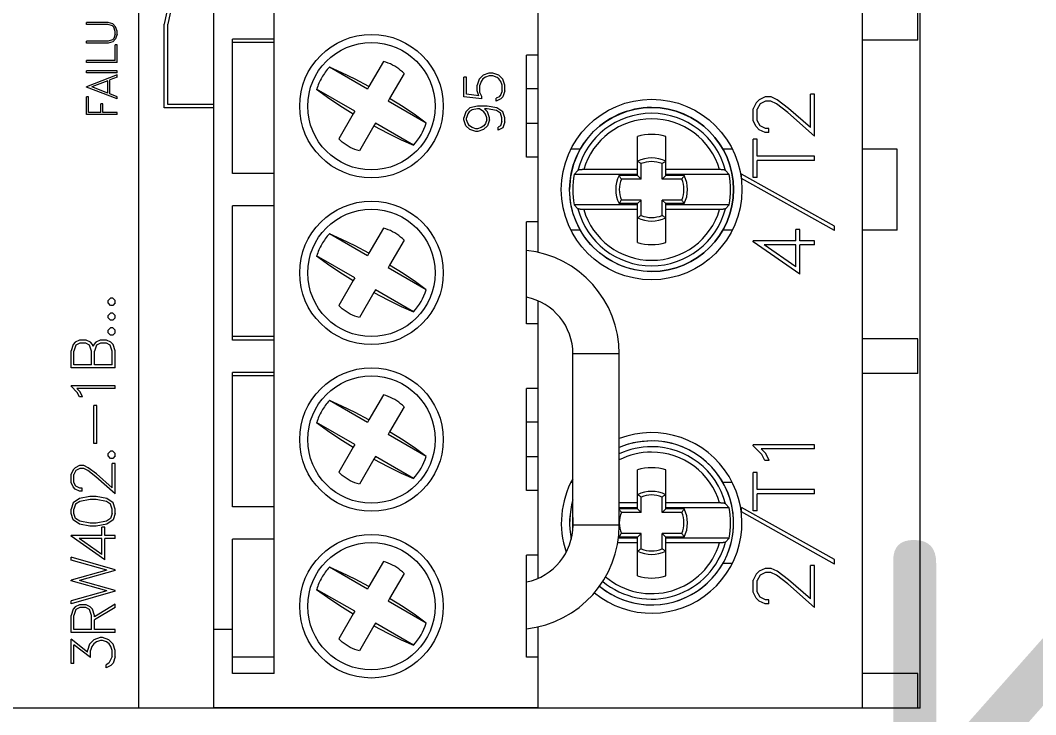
# Model space of a CAD drawing. Header units: millimetres. Extents: x 0 to 69574, y -5 to 41746.
# Drawn here: x 39242.82 to 39286.67, y 16005.47 to 16035.47 of the extents above; entities that cross this region are included whole.
import ezdxf
from ezdxf.enums import TextEntityAlignment as Align

# ---------------------------------------------------------------- set-up
doc = ezdxf.new("R2010")
doc.units = ezdxf.units.MM
doc.set_wipeout_variables(frame=1)
doc.layers.add('000-PI-Oprema', color=30, linetype='Continuous', lineweight=5)
doc.layers.add('000-PI_TEXT', color=7, linetype='Continuous')
doc.styles.add('PI0', font='isocpeur.ttf', dxfattribs={"width": 0.9})

# ---------------------------------------------------------------- blocks, each defined once
blk = doc.blocks.new('3RW4026-1BB14')
blk.add_wipeout([(45618.425, 37573.123), (45663.225, 37573.123), (45663.225, 37448.123), (45618.425, 37448.123)]).dxf.layer = '000-PI-Oprema'
at = {"layer": '000-PI-Oprema'}
for p, q in [((45618.425, 37448.123), (45618.425, 37542.623)), ((45620.357, 37484.798), (45621.408, 37484.798)), ((45620.357, 37484.671), (45620.357, 37484.798)), ((45620.357, 37484.671), (45621.157, 37484.671)), ((45620.605, 37483.956), (45621.157, 37484.671)), ((45620.848, 37484.086), (45621.408, 37484.798)), ((45621.697, 37484.798), (45622.431, 37484.798)), ((45621.697, 37482.887), (45621.697, 37484.798)), ((45621.825, 37484.671), (45622.425, 37484.671)), ((45621.825, 37483.906), (45621.825, 37484.671)), ((45622.68, 37484.583), (45622.425, 37484.671)), ((45622.705, 37484.706), (45622.431, 37484.798)), ((45622.764, 37484.418), (45622.68, 37484.583)), ((45622.801, 37484.613), (45622.705, 37484.706)), ((45622.892, 37484.427), (45622.801, 37484.613)), ((45623.476, 37482.887), (45622.927, 37484.798)), ((45622.927, 37484.798), (45623.06, 37484.798)), ((45623.491, 37483.249), (45623.06, 37484.798)), ((45623.491, 37483.249), (45623.921, 37484.798)), ((45623.921, 37484.798), (45623.952, 37484.798)), ((45624.383, 37483.249), (45623.952, 37484.798)), ((45624.383, 37483.249), (45624.813, 37484.798)), ((45624.398, 37482.887), (45624.945, 37484.798)), ((45624.813, 37484.798), (45624.945, 37484.798)), ((45624.835, 37483.342), (45625.846, 37484.798)), ((45625.846, 37484.798), (45625.877, 37484.798)), ((45625.877, 37483.47), (45625.877, 37484.798)), ((45626.369, 37484.429), (45626.555, 37484.706)), ((45626.497, 37484.416), (45626.617, 37484.597)), ((45626.555, 37484.706), (45626.833, 37484.798)), ((45626.617, 37484.597), (45626.838, 37484.671)), ((45626.833, 37484.798), (45627.017, 37484.798)), ((45626.838, 37484.671), (45627.012, 37484.671)), ((45627.232, 37484.597), (45627.012, 37484.671)), ((45627.294, 37484.706), (45627.017, 37484.798)), ((45627.352, 37484.416), (45627.232, 37484.597)), ((45627.481, 37484.429), (45627.294, 37484.706)), ((45627.792, 37484.428), (45627.883, 37484.615)), ((45627.883, 37484.615), (45627.977, 37484.707)), ((45627.921, 37484.418), (45628.006, 37484.586)), ((45627.977, 37484.707), (45628.164, 37484.798)), ((45628.006, 37484.586), (45628.174, 37484.671)), ((45628.164, 37484.798), (45628.531, 37484.798)), ((45628.174, 37484.671), (45628.52, 37484.671)), ((45628.689, 37484.586), (45628.52, 37484.671)), ((45628.716, 37484.706), (45628.531, 37484.798)), ((45628.772, 37484.418), (45628.689, 37484.586)), ((45628.811, 37484.613), (45628.716, 37484.706)), ((45628.903, 37484.426), (45628.811, 37484.613)), ((45631.869, 37484.434), (45632.055, 37484.529)), ((45632.055, 37484.529), (45632.326, 37484.798)), ((45632.08, 37484.404), (45632.226, 37484.551)), ((45632.226, 37482.887), (45632.226, 37484.551)), ((45632.326, 37484.798), (45632.353, 37484.798)), ((45632.353, 37482.887), (45632.353, 37484.798)), ((45633.123, 37484.798), (45633.856, 37484.798)), ((45633.123, 37482.887), (45633.123, 37484.798)), ((45633.25, 37484.671), (45633.85, 37484.671)), ((45633.25, 37483.906), (45633.25, 37484.671)), ((45634.105, 37484.583), (45633.85, 37484.671)), ((45634.13, 37484.706), (45633.856, 37484.798)), ((45634.19, 37484.418), (45634.105, 37484.583)), ((45634.227, 37484.613), (45634.13, 37484.706)), ((45634.317, 37484.427), (45634.227, 37484.613)), ((45620.848, 37484.086), (45620.916, 37484.086)), ((45621.191, 37483.994), (45620.916, 37484.086)), ((45622.68, 37483.994), (45622.764, 37484.159)), ((45622.764, 37484.159), (45622.764, 37484.418)), ((45622.801, 37483.964), (45622.892, 37484.15)), ((45622.892, 37484.15), (45622.892, 37484.427)), ((45623.506, 37482.887), (45623.936, 37484.436)), ((45624.367, 37482.887), (45623.936, 37484.436)), ((45625.066, 37483.47), (45625.749, 37484.452)), ((45625.749, 37483.47), (45625.749, 37484.452)), ((45626.28, 37483.979), (45626.369, 37484.429)), ((45626.407, 37483.975), (45626.497, 37484.416)), ((45627.442, 37483.975), (45627.352, 37484.416)), ((45627.57, 37483.979), (45627.481, 37484.429)), ((45627.792, 37484.314), (45627.792, 37484.428)), ((45627.792, 37484.314), (45627.921, 37484.314)), ((45627.921, 37484.314), (45627.921, 37484.418)), ((45628.421, 37483.723), (45628.686, 37484.076)), ((45628.541, 37483.695), (45628.811, 37484.054)), ((45628.686, 37484.076), (45628.772, 37484.25)), ((45628.772, 37484.25), (45628.772, 37484.418)), ((45628.811, 37484.054), (45628.903, 37484.237)), ((45628.903, 37484.237), (45628.903, 37484.426)), ((45631.869, 37484.3), (45631.869, 37484.434)), ((45631.869, 37484.3), (45632.08, 37484.404)), ((45634.105, 37483.994), (45634.19, 37484.159)), ((45634.19, 37484.159), (45634.19, 37484.418)), ((45634.226, 37483.963), (45634.317, 37484.15)), ((45634.317, 37484.15), (45634.317, 37484.427)), ((45644.067, 37484.129), (45644.835, 37484.129)), ((45644.067, 37482.806), (45644.067, 37484.129)), ((45644.155, 37484.041), (45644.835, 37484.041)), ((45644.155, 37483.512), (45644.155, 37484.041)), ((45644.743, 37482.806), (45645.248, 37484.129)), ((45644.835, 37484.041), (45644.835, 37484.129)), ((45645.248, 37484.129), (45645.267, 37484.129)), ((45645.773, 37482.806), (45645.267, 37484.129)), ((45645.862, 37484.129), (45645.951, 37484.129)), ((45645.862, 37482.806), (45645.862, 37484.129)), ((45645.951, 37482.806), (45645.951, 37484.129)), ((45646.307, 37484.129), (45646.395, 37484.129)), ((45646.307, 37482.806), (45646.307, 37484.129)), ((45646.395, 37482.894), (45646.395, 37484.129)), ((45647.149, 37484.129), (45647.237, 37484.129)), ((45647.149, 37483.188), (45647.149, 37484.129)), ((45647.237, 37483.191), (45647.237, 37484.129)), ((45647.954, 37484.129), (45648.042, 37484.129)), ((45647.954, 37483.191), (45647.954, 37484.129)), ((45648.042, 37483.188), (45648.042, 37484.129)), ((45620.605, 37483.956), (45620.911, 37483.956)), ((45621.082, 37483.898), (45620.911, 37483.956)), ((45621.201, 37483.819), (45621.082, 37483.898)), ((45621.378, 37483.808), (45621.191, 37483.994)), ((45621.281, 37483.698), (45621.201, 37483.819)), ((45621.339, 37483.528), (45621.281, 37483.698)), ((45621.468, 37483.533), (45621.378, 37483.808)), ((45621.825, 37483.906), (45622.425, 37483.906)), ((45621.825, 37483.779), (45622.236, 37483.779)), ((45621.825, 37482.887), (45621.825, 37483.779)), ((45622.77, 37482.887), (45622.236, 37483.779)), ((45622.908, 37482.887), (45622.374, 37483.779)), ((45622.374, 37483.779), (45622.43, 37483.779)), ((45622.425, 37483.906), (45622.68, 37483.994)), ((45622.43, 37483.779), (45622.704, 37483.871)), ((45622.704, 37483.871), (45622.801, 37483.964)), ((45626.28, 37483.706), (45626.28, 37483.979)), ((45626.369, 37483.256), (45626.28, 37483.706)), ((45626.407, 37483.713), (45626.407, 37483.975)), ((45626.497, 37483.272), (45626.407, 37483.713)), ((45627.352, 37483.272), (45627.442, 37483.713)), ((45627.442, 37483.713), (45627.442, 37483.975)), ((45627.481, 37483.256), (45627.57, 37483.706)), ((45627.57, 37483.706), (45627.57, 37483.979)), ((45627.677, 37482.887), (45628.421, 37483.723)), ((45627.947, 37483.015), (45628.541, 37483.695)), ((45629.856, 37483.815), (45631.502, 37483.815)), ((45629.856, 37483.688), (45629.856, 37483.815)), ((45629.856, 37483.688), (45631.502, 37483.688)), ((45631.502, 37483.688), (45631.502, 37483.815)), ((45633.25, 37483.906), (45633.85, 37483.906)), ((45633.25, 37483.779), (45633.85, 37483.779)), ((45633.25, 37483.015), (45633.25, 37483.779)), ((45633.85, 37483.906), (45634.105, 37483.994)), ((45634.105, 37483.692), (45633.85, 37483.779)), ((45634.05, 37483.844), (45634.129, 37483.87)), ((45634.129, 37483.817), (45634.05, 37483.844)), ((45634.19, 37483.526), (45634.105, 37483.692)), ((45634.129, 37483.87), (45634.226, 37483.963)), ((45634.226, 37483.722), (45634.129, 37483.817)), ((45634.317, 37483.536), (45634.226, 37483.722)), ((45644.99, 37483.209), (45645.258, 37483.897)), ((45645.526, 37483.209), (45645.258, 37483.897)), ((45620.272, 37483.072), (45620.167, 37483.282)), ((45620.167, 37483.282), (45620.301, 37483.282)), ((45620.362, 37483.158), (45620.301, 37483.282)), ((45620.651, 37483.015), (45620.362, 37483.158)), ((45621.191, 37482.979), (45621.378, 37483.164)), ((45621.201, 37483.153), (45621.281, 37483.272)), ((45621.281, 37483.272), (45621.339, 37483.444)), ((45621.339, 37483.444), (45621.339, 37483.528)), ((45621.378, 37483.164), (45621.468, 37483.439)), ((45621.468, 37483.439), (45621.468, 37483.533)), ((45624.835, 37483.342), (45625.749, 37483.342)), ((45625.066, 37483.47), (45625.749, 37483.47)), ((45625.749, 37482.887), (45625.749, 37483.342)), ((45625.877, 37483.47), (45626.234, 37483.47)), ((45625.877, 37483.342), (45626.234, 37483.342)), ((45625.877, 37482.887), (45625.877, 37483.342)), ((45626.234, 37483.342), (45626.234, 37483.47)), ((45626.555, 37482.979), (45626.369, 37483.256)), ((45626.617, 37483.091), (45626.497, 37483.272)), ((45627.232, 37483.091), (45627.352, 37483.272)), ((45627.294, 37482.979), (45627.481, 37483.256)), ((45629.214, 37483.094), (45629.316, 37483.197)), ((45629.316, 37483.197), (45629.421, 37483.197)), ((45629.523, 37483.094), (45629.421, 37483.197)), ((45634.105, 37483.102), (45634.19, 37483.268)), ((45634.19, 37483.268), (45634.19, 37483.526)), ((45634.227, 37483.073), (45634.317, 37483.259)), ((45634.317, 37483.259), (45634.317, 37483.536)), ((45634.539, 37483.094), (45634.641, 37483.197)), ((45634.641, 37483.197), (45634.746, 37483.197)), ((45634.848, 37483.094), (45634.746, 37483.197)), ((45635.181, 37483.094), (45635.283, 37483.197)), ((45635.283, 37483.197), (45635.388, 37483.197)), ((45635.49, 37483.094), (45635.388, 37483.197)), ((45635.823, 37483.094), (45635.925, 37483.197)), ((45635.925, 37483.197), (45636.03, 37483.197)), ((45636.132, 37483.094), (45636.03, 37483.197)), ((45644.155, 37483.512), (45644.526, 37483.512)), ((45644.155, 37483.423), (45644.526, 37483.423)), ((45644.155, 37482.806), (45644.155, 37483.423)), ((45644.526, 37483.423), (45644.526, 37483.512)), ((45644.99, 37483.209), (45645.526, 37483.209)), ((45647.212, 37482.998), (45647.149, 37483.188)), ((45647.298, 37483.011), (45647.237, 37483.191)), ((45647.893, 37483.011), (45647.954, 37483.191)), ((45647.979, 37482.998), (45648.042, 37483.188)), ((45620.369, 37482.978), (45620.272, 37483.072)), ((45620.644, 37482.887), (45620.369, 37482.978)), ((45620.644, 37482.887), (45620.916, 37482.887)), ((45620.651, 37483.015), (45620.911, 37483.015)), ((45620.911, 37483.015), (45621.082, 37483.074)), ((45620.916, 37482.887), (45621.191, 37482.979)), ((45621.082, 37483.074), (45621.201, 37483.153)), ((45621.697, 37482.887), (45621.825, 37482.887)), ((45622.77, 37482.887), (45622.908, 37482.887)), ((45623.476, 37482.887), (45623.506, 37482.887)), ((45624.367, 37482.887), (45624.398, 37482.887)), ((45625.749, 37482.887), (45625.877, 37482.887)), ((45626.833, 37482.887), (45626.555, 37482.979)), ((45626.838, 37483.017), (45626.617, 37483.091)), ((45626.833, 37482.887), (45627.017, 37482.887)), ((45626.838, 37483.017), (45627.012, 37483.017)), ((45627.012, 37483.017), (45627.232, 37483.091)), ((45627.017, 37482.887), (45627.294, 37482.979)), ((45627.677, 37482.887), (45628.991, 37482.887)), ((45627.947, 37483.015), (45628.991, 37483.015)), ((45628.991, 37482.887), (45628.991, 37483.015)), ((45629.214, 37482.99), (45629.214, 37483.094)), ((45629.316, 37482.887), (45629.214, 37482.99)), ((45629.316, 37482.887), (45629.421, 37482.887)), ((45629.421, 37482.887), (45629.523, 37482.99)), ((45629.523, 37482.99), (45629.523, 37483.094)), ((45632.226, 37482.887), (45632.353, 37482.887)), ((45633.123, 37482.887), (45633.856, 37482.887)), ((45633.25, 37483.015), (45633.85, 37483.015)), ((45633.85, 37483.015), (45634.105, 37483.102)), ((45633.856, 37482.887), (45634.13, 37482.979)), ((45634.13, 37482.979), (45634.227, 37483.073)), ((45634.539, 37482.99), (45634.539, 37483.094)), ((45634.641, 37482.887), (45634.539, 37482.99)), ((45634.641, 37482.887), (45634.746, 37482.887)), ((45634.746, 37482.887), (45634.848, 37482.99)), ((45634.848, 37482.99), (45634.848, 37483.094)), ((45635.181, 37482.99), (45635.181, 37483.094)), ((45635.283, 37482.887), (45635.181, 37482.99)), ((45635.283, 37482.887), (45635.388, 37482.887)), ((45635.388, 37482.887), (45635.49, 37482.99)), ((45635.49, 37482.99), (45635.49, 37483.094)), ((45635.823, 37482.99), (45635.823, 37483.094)), ((45635.925, 37482.887), (45635.823, 37482.99)), ((45635.925, 37482.887), (45636.03, 37482.887)), ((45636.03, 37482.887), (45636.132, 37482.99)), ((45636.132, 37482.99), (45636.132, 37483.094)), ((45644.067, 37482.806), (45644.155, 37482.806)), ((45644.743, 37482.806), (45644.835, 37482.806)), ((45644.835, 37482.806), (45644.956, 37483.121)), ((45644.956, 37483.121), (45645.559, 37483.121)), ((45645.682, 37482.806), (45645.559, 37483.121)), ((45645.682, 37482.806), (45645.773, 37482.806)), ((45645.862, 37482.806), (45645.951, 37482.806)), ((45646.307, 37482.806), (45647.075, 37482.806)), ((45646.395, 37482.894), (45647.075, 37482.894)), ((45647.075, 37482.806), (45647.075, 37482.894)), ((45647.342, 37482.87), (45647.212, 37482.998)), ((45647.354, 37482.954), (45647.298, 37483.011)), ((45647.532, 37482.806), (45647.342, 37482.87)), ((45647.535, 37482.894), (45647.354, 37482.954)), ((45647.532, 37482.806), (45647.66, 37482.806)), ((45647.535, 37482.894), (45647.656, 37482.894)), ((45647.656, 37482.894), (45647.836, 37482.954)), ((45647.66, 37482.806), (45647.85, 37482.87)), ((45647.836, 37482.954), (45647.893, 37483.011)), ((45647.85, 37482.87), (45647.979, 37482.998)), ((45618.425, 37481.873), (45663.225, 37481.873)), ((45644.35, 37480.773), (45647.966, 37480.773)), ((45644.35, 37478.623), (45644.35, 37480.773)), ((45644.5, 37480.623), (45647.97, 37480.623)), ((45644.5, 37478.623), (45644.5, 37480.623)), ((45647.966, 37480.773), (45647.967, 37480.777)), ((45651.55, 37480.016), (45647.967, 37480.777)), ((45651.55, 37479.862), (45647.97, 37480.623)), ((45618.425, 37478.623), (45663.225, 37478.623)), ((45618.43, 37464.623), (45618.43, 37478.623)), ((45621.825, 37477.823), (45621.825, 37478.623)), ((45619.925, 37477.823), (45625.725, 37477.823)), ((45619.925, 37476.023), (45619.925, 37477.823)), ((45620.625, 37476.023), (45620.625, 37477.823)), ((45625.725, 37476.023), (45625.725, 37477.823)), ((45627.125, 37477.823), (45632.925, 37477.823)), ((45627.125, 37476.023), (45627.125, 37477.823)), ((45632.775, 37476.023), (45632.775, 37477.823)), ((45632.925, 37476.023), (45632.925, 37477.823)), ((45634.325, 37477.823), (45640.125, 37477.823)), ((45634.325, 37476.023), (45634.325, 37477.823)), ((45634.475, 37476.023), (45634.475, 37477.823)), ((45640.125, 37476.023), (45640.125, 37477.823)), ((45641.525, 37477.823), (45647.325, 37477.823)), ((45641.525, 37476.023), (45641.525, 37477.823)), ((45647.175, 37476.023), (45647.175, 37477.823)), ((45647.325, 37476.023), (45647.325, 37477.823)), ((45619.925, 37476.023), (45661.725, 37476.023)), ((45622.606, 37472.544), (45623.555, 37474.189)), ((45629.806, 37472.544), (45630.755, 37474.189)), ((45637.006, 37472.544), (45637.955, 37474.189)), ((45644.206, 37472.544), (45645.155, 37474.189)), ((45623.558, 37471.994), (45624.508, 37473.639)), ((45630.758, 37471.994), (45631.708, 37473.639)), ((45637.958, 37471.994), (45638.908, 37473.639)), ((45645.158, 37471.994), (45646.108, 37473.639)), ((45621.211, 37473.003), (45621.275, 37473.085)), ((45621.275, 37473.085), (45621.343, 37473.161)), ((45621.343, 37473.161), (45621.413, 37473.233)), ((45622.493, 37472.609), (45621.413, 37473.233)), ((45628.411, 37473.003), (45628.475, 37473.085)), ((45628.475, 37473.085), (45628.543, 37473.161)), ((45628.543, 37473.161), (45628.613, 37473.233)), ((45629.693, 37472.609), (45628.613, 37473.233)), ((45635.611, 37473.003), (45635.675, 37473.085)), ((45635.675, 37473.085), (45635.743, 37473.161)), ((45635.743, 37473.161), (45635.813, 37473.233)), ((45636.893, 37472.609), (45635.813, 37473.233)), ((45642.811, 37473.003), (45642.875, 37473.085)), ((45642.875, 37473.085), (45642.943, 37473.161)), ((45642.943, 37473.161), (45643.013, 37473.233)), ((45644.093, 37472.609), (45643.013, 37473.233)), ((45620.96, 37472.542), (45621, 37472.64)), ((45621, 37472.64), (45621.045, 37472.736)), ((45621.045, 37472.736), (45621.096, 37472.829)), ((45621.096, 37472.829), (45621.151, 37472.918)), ((45621.151, 37472.918), (45621.211, 37473.003)), ((45628.16, 37472.542), (45628.2, 37472.64)), ((45628.2, 37472.64), (45628.245, 37472.736)), ((45628.245, 37472.736), (45628.296, 37472.829)), ((45628.296, 37472.829), (45628.351, 37472.918)), ((45628.351, 37472.918), (45628.411, 37473.003)), ((45635.36, 37472.542), (45635.4, 37472.64)), ((45635.4, 37472.64), (45635.445, 37472.736)), ((45635.445, 37472.736), (45635.496, 37472.829)), ((45635.496, 37472.829), (45635.551, 37472.918)), ((45635.551, 37472.918), (45635.611, 37473.003)), ((45642.56, 37472.542), (45642.6, 37472.64)), ((45642.6, 37472.64), (45642.645, 37472.736)), ((45642.645, 37472.736), (45642.696, 37472.829)), ((45642.696, 37472.829), (45642.751, 37472.918)), ((45642.751, 37472.918), (45642.811, 37473.003)), ((45620.898, 37472.341), (45620.926, 37472.442)), ((45621.978, 37471.717), (45620.898, 37472.341)), ((45620.926, 37472.442), (45620.96, 37472.542)), ((45622.606, 37472.544), (45622.493, 37472.609)), ((45628.098, 37472.341), (45628.126, 37472.442)), ((45629.178, 37471.717), (45628.098, 37472.341)), ((45628.126, 37472.442), (45628.16, 37472.542)), ((45629.806, 37472.544), (45629.693, 37472.609)), ((45635.298, 37472.341), (45635.326, 37472.442)), ((45636.378, 37471.717), (45635.298, 37472.341)), ((45635.326, 37472.442), (45635.36, 37472.542)), ((45637.006, 37472.544), (45636.893, 37472.609)), ((45642.498, 37472.341), (45642.526, 37472.442)), ((45643.578, 37471.717), (45642.498, 37472.341)), ((45642.526, 37472.442), (45642.56, 37472.542)), ((45644.206, 37472.544), (45644.093, 37472.609)), ((45623.671, 37471.929), (45623.558, 37471.994)), ((45624.751, 37471.306), (45623.671, 37471.929)), ((45630.871, 37471.929), (45630.758, 37471.994)), ((45631.951, 37471.306), (45630.871, 37471.929)), ((45638.071, 37471.929), (45637.958, 37471.994)), ((45639.151, 37471.306), (45638.071, 37471.929)), ((45645.271, 37471.929), (45645.158, 37471.994)), ((45646.351, 37471.306), (45645.271, 37471.929)), ((45621.141, 37470.008), (45622.091, 37471.652)), ((45622.091, 37471.652), (45621.978, 37471.717)), ((45628.341, 37470.008), (45629.291, 37471.652)), ((45629.291, 37471.652), (45629.178, 37471.717)), ((45635.541, 37470.008), (45636.491, 37471.652)), ((45636.491, 37471.652), (45636.378, 37471.717)), ((45642.741, 37470.008), (45643.691, 37471.652)), ((45643.691, 37471.652), (45643.578, 37471.717)), ((45622.094, 37469.458), (45623.043, 37471.102)), ((45623.156, 37471.037), (45623.043, 37471.102)), ((45624.236, 37470.414), (45623.156, 37471.037)), ((45624.554, 37470.818), (45624.604, 37470.911)), ((45624.604, 37470.911), (45624.649, 37471.006)), ((45624.649, 37471.006), (45624.689, 37471.105)), ((45624.689, 37471.105), (45624.723, 37471.205)), ((45624.723, 37471.205), (45624.751, 37471.306)), ((45629.294, 37469.458), (45630.243, 37471.102)), ((45630.356, 37471.037), (45630.243, 37471.102)), ((45631.436, 37470.414), (45630.356, 37471.037)), ((45631.754, 37470.818), (45631.804, 37470.911)), ((45631.804, 37470.911), (45631.849, 37471.006)), ((45631.849, 37471.006), (45631.889, 37471.105)), ((45631.889, 37471.105), (45631.923, 37471.205)), ((45631.923, 37471.205), (45631.951, 37471.306)), ((45636.494, 37469.458), (45637.443, 37471.102)), ((45637.556, 37471.037), (45637.443, 37471.102)), ((45638.636, 37470.414), (45637.556, 37471.037)), ((45638.954, 37470.818), (45639.004, 37470.911)), ((45639.004, 37470.911), (45639.049, 37471.006)), ((45639.049, 37471.006), (45639.089, 37471.105)), ((45639.089, 37471.105), (45639.123, 37471.205)), ((45639.123, 37471.205), (45639.151, 37471.306)), ((45643.694, 37469.458), (45644.643, 37471.102)), ((45644.756, 37471.037), (45644.643, 37471.102)), ((45645.836, 37470.414), (45644.756, 37471.037)), ((45646.154, 37470.818), (45646.204, 37470.911)), ((45646.204, 37470.911), (45646.249, 37471.006)), ((45646.249, 37471.006), (45646.289, 37471.105)), ((45646.289, 37471.105), (45646.323, 37471.205)), ((45646.323, 37471.205), (45646.351, 37471.306)), ((45624.236, 37470.414), (45624.306, 37470.485)), ((45624.306, 37470.485), (45624.374, 37470.562)), ((45624.374, 37470.562), (45624.438, 37470.643)), ((45624.438, 37470.643), (45624.498, 37470.729)), ((45624.498, 37470.729), (45624.554, 37470.818)), ((45631.436, 37470.414), (45631.506, 37470.485)), ((45631.506, 37470.485), (45631.574, 37470.562)), ((45631.574, 37470.562), (45631.638, 37470.643)), ((45631.638, 37470.643), (45631.698, 37470.729)), ((45631.698, 37470.729), (45631.754, 37470.818)), ((45638.636, 37470.414), (45638.706, 37470.485)), ((45638.706, 37470.485), (45638.774, 37470.562)), ((45638.774, 37470.562), (45638.838, 37470.643)), ((45638.838, 37470.643), (45638.898, 37470.729)), ((45638.898, 37470.729), (45638.954, 37470.818)), ((45645.836, 37470.414), (45645.906, 37470.485)), ((45645.906, 37470.485), (45645.974, 37470.562)), ((45645.974, 37470.562), (45646.038, 37470.643)), ((45646.038, 37470.643), (45646.098, 37470.729)), ((45646.098, 37470.729), (45646.154, 37470.818)), ((45643.583, 37467.746), (45643.837, 37467.831)), ((45643.837, 37467.831), (45643.925, 37467.831)), ((45644.178, 37467.746), (45643.925, 37467.831)), ((45644.74, 37467.059), (45644.826, 37467.831)), ((45644.826, 37467.831), (45645.686, 37467.831)), ((45645.686, 37467.713), (45645.686, 37467.831)), ((45643.327, 37467.322), (45643.412, 37467.575)), ((45643.412, 37467.575), (45643.583, 37467.746)), ((45643.447, 37467.319), (45643.502, 37467.476)), ((45643.502, 37467.476), (45643.572, 37467.584)), ((45643.572, 37467.584), (45643.699, 37467.667)), ((45643.699, 37467.667), (45643.843, 37467.714)), ((45643.843, 37467.714), (45643.92, 37467.714)), ((45644.092, 37467.656), (45643.92, 37467.714)), ((45644.178, 37467.6), (45644.092, 37467.656)), ((45644.35, 37467.575), (45644.178, 37467.746)), ((45644.268, 37467.467), (45644.178, 37467.6)), ((45644.315, 37467.236), (45644.268, 37467.467)), ((45644.433, 37467.239), (45644.35, 37467.575)), ((45644.867, 37467.187), (45644.942, 37467.713)), ((45644.942, 37467.713), (45645.686, 37467.713)), ((45643.327, 37467.234), (45643.327, 37467.322)), ((45643.412, 37466.981), (45643.327, 37467.234)), ((45643.583, 37466.809), (45643.412, 37466.981)), ((45643.447, 37467.241), (45643.447, 37467.319)), ((45643.502, 37467.083), (45643.447, 37467.241)), ((45643.574, 37466.972), (45643.502, 37467.083)), ((45643.685, 37466.9), (45643.574, 37466.972)), ((45644.077, 37466.9), (45644.189, 37466.972)), ((45644.178, 37466.809), (45644.315, 37466.945)), ((45644.189, 37466.972), (45644.315, 37467.16)), ((45644.315, 37467.16), (45644.315, 37467.236)), ((45644.315, 37466.828), (45644.315, 37466.945)), ((45644.433, 37466.823), (45644.433, 37467.239)), ((45644.74, 37467.059), (45644.848, 37467.059)), ((45644.848, 37467.059), (45645.013, 37467.142)), ((45644.867, 37467.187), (45645.088, 37467.26)), ((45645.013, 37467.142), (45645.335, 37467.142)), ((45645.088, 37467.26), (45645.34, 37467.26)), ((45645.493, 37467.088), (45645.335, 37467.142)), ((45645.594, 37467.176), (45645.34, 37467.26)), ((45645.603, 37467.014), (45645.493, 37467.088)), ((45645.766, 37467.003), (45645.594, 37467.176)), ((45645.676, 37466.903), (45645.603, 37467.014)), ((45645.85, 37466.749), (45645.766, 37467.003)), ((45618.425, 37466.823), (45618.43, 37466.823)), ((45643.837, 37466.724), (45643.583, 37466.809)), ((45643.843, 37466.845), (45643.685, 37466.9)), ((45643.837, 37466.724), (45643.925, 37466.724)), ((45643.843, 37466.845), (45643.92, 37466.845)), ((45643.92, 37466.845), (45644.077, 37466.9)), ((45643.925, 37466.724), (45644.178, 37466.809)), ((45644.233, 37466.421), (45644.315, 37466.828)), ((45644.352, 37466.408), (45644.433, 37466.823)), ((45645.659, 37466.396), (45645.73, 37466.583)), ((45645.73, 37466.744), (45645.676, 37466.903)), ((45645.73, 37466.583), (45645.73, 37466.744)), ((45645.766, 37466.324), (45645.85, 37466.578)), ((45645.85, 37466.578), (45645.85, 37466.749)), ((45643.496, 37466.152), (45643.397, 37466.351)), ((45643.397, 37466.351), (45643.523, 37466.351)), ((45643.756, 37466.067), (45643.496, 37466.152)), ((45643.574, 37466.25), (45643.523, 37466.351)), ((45643.76, 37466.186), (45643.574, 37466.25)), ((45643.756, 37466.067), (45643.925, 37466.067)), ((45643.76, 37466.186), (45643.92, 37466.186)), ((45643.92, 37466.186), (45644.122, 37466.255)), ((45643.925, 37466.067), (45644.181, 37466.152)), ((45644.122, 37466.255), (45644.233, 37466.421)), ((45644.181, 37466.152), (45644.352, 37466.408)), ((45644.745, 37466.237), (45644.648, 37466.431)), ((45644.648, 37466.431), (45644.772, 37466.431)), ((45644.835, 37466.151), (45644.745, 37466.237)), ((45644.837, 37466.303), (45644.772, 37466.431)), ((45645.088, 37466.067), (45644.835, 37466.151)), ((45644.936, 37466.24), (45644.837, 37466.303)), ((45645.093, 37466.184), (45644.936, 37466.24)), ((45645.088, 37466.067), (45645.34, 37466.067)), ((45645.093, 37466.184), (45645.335, 37466.184)), ((45645.335, 37466.184), (45645.486, 37466.234)), ((45645.34, 37466.067), (45645.594, 37466.152)), ((45645.486, 37466.234), (45645.612, 37466.324)), ((45645.594, 37466.152), (45645.766, 37466.324)), ((45645.612, 37466.324), (45645.659, 37466.396)), ((45620.625, 37465.123), (45625.025, 37465.123)), ((45620.625, 37464.623), (45620.625, 37465.123)), ((45625.025, 37464.623), (45625.025, 37465.123)), ((45627.825, 37465.123), (45632.225, 37465.123)), ((45627.825, 37464.623), (45627.825, 37465.123)), ((45629.275, 37464.623), (45629.275, 37465.123)), ((45630.775, 37464.623), (45630.775, 37465.123)), ((45632.225, 37464.623), (45632.225, 37465.123)), ((45635.025, 37465.123), (45639.425, 37465.123)), ((45635.025, 37464.623), (45635.025, 37465.123)), ((45639.425, 37464.623), (45639.425, 37465.123)), ((45642.225, 37465.123), (45646.625, 37465.123)), ((45642.225, 37464.623), (45642.225, 37465.123)), ((45643.675, 37464.623), (45643.675, 37465.123)), ((45645.175, 37464.623), (45645.175, 37465.123)), ((45646.625, 37464.623), (45646.625, 37465.123)), ((45618.425, 37464.623), (45618.43, 37464.623)), ((45618.43, 37464.623), (45620.625, 37464.623)), ((45620.625, 37464.623), (45621.937, 37464.623)), ((45624.033, 37464.623), (45627.825, 37464.623)), ((45627.825, 37464.623), (45629.275, 37464.623)), ((45629.275, 37464.623), (45630.775, 37464.623)), ((45630.775, 37464.623), (45632.225, 37464.623)), ((45632.225, 37464.623), (45635.025, 37464.623)), ((45635.025, 37464.623), (45636.016, 37464.623)), ((45638.112, 37464.623), (45639.425, 37464.623)), ((45639.425, 37464.623), (45642.225, 37464.623)), ((45642.225, 37464.623), (45643.675, 37464.623)), ((45643.675, 37464.623), (45645.175, 37464.623)), ((45645.175, 37464.623), (45646.625, 37464.623)), ((45646.625, 37464.623), (45649.425, 37464.623)), ((45626.325, 37463.123), (45633.725, 37463.123)), ((45626.325, 37461.123), (45626.325, 37463.123)), ((45628.176, 37463.123), (45628.176, 37463.208)), ((45633.725, 37461.123), (45633.725, 37463.123)), ((45639.073, 37462.803), (45639.073, 37463.208)), ((45639.384, 37462.96), (45639.555, 37463.031)), ((45639.555, 37463.031), (45639.73, 37463.093)), ((45639.73, 37463.093), (45639.908, 37463.145)), ((45639.908, 37463.145), (45640.088, 37463.189)), ((45640.17, 37463.067), (45639.997, 37462.911)), ((45640.088, 37463.189), (45640.27, 37463.222)), ((45640.17, 37460.336), (45640.17, 37463.067)), ((45640.27, 37463.222), (45640.454, 37463.247)), ((45640.454, 37463.247), (45640.639, 37463.261)), ((45640.639, 37463.261), (45640.825, 37463.266)), ((45641.01, 37463.261), (45640.825, 37463.266)), ((45641.195, 37463.247), (45641.01, 37463.261)), ((45641.379, 37463.222), (45641.195, 37463.247)), ((45641.561, 37463.189), (45641.379, 37463.222)), ((45641.479, 37460.336), (45641.479, 37463.067)), ((45641.652, 37462.911), (45641.479, 37463.067)), ((45641.741, 37463.145), (45641.561, 37463.189)), ((45641.919, 37463.093), (45641.741, 37463.145)), ((45642.094, 37463.031), (45641.919, 37463.093)), ((45642.265, 37462.96), (45642.094, 37463.031)), ((45642.576, 37462.803), (45642.576, 37463.208)), ((45638.595, 37462.476), (45638.742, 37462.589)), ((45638.742, 37462.589), (45638.895, 37462.694)), ((45638.895, 37462.694), (45639.053, 37462.791)), ((45639.053, 37462.791), (45639.216, 37462.88)), ((45639.216, 37462.88), (45639.384, 37462.96)), ((45639.964, 37462.699), (45639.965, 37462.72)), ((45639.964, 37462.677), (45639.964, 37462.699)), ((45639.964, 37462.656), (45639.964, 37462.677)), ((45639.964, 37460.336), (45639.964, 37462.656)), ((45639.965, 37462.72), (45639.966, 37462.741)), ((45639.966, 37462.741), (45639.967, 37462.76)), ((45639.967, 37462.76), (45639.968, 37462.779)), ((45639.968, 37462.779), (45639.97, 37462.798)), ((45639.97, 37462.798), (45639.972, 37462.815)), ((45639.972, 37462.815), (45639.974, 37462.832)), ((45639.974, 37462.832), (45639.977, 37462.846)), ((45639.977, 37462.846), (45639.979, 37462.86)), ((45639.979, 37462.86), (45639.982, 37462.873)), ((45639.982, 37462.873), (45639.985, 37462.884)), ((45639.985, 37462.884), (45639.988, 37462.893)), ((45639.988, 37462.893), (45639.991, 37462.901)), ((45639.991, 37462.901), (45639.994, 37462.907)), ((45639.994, 37462.907), (45639.997, 37462.911)), ((45641.655, 37462.907), (45641.652, 37462.911)), ((45641.658, 37462.901), (45641.655, 37462.907)), ((45641.661, 37462.893), (45641.658, 37462.901)), ((45641.664, 37462.884), (45641.661, 37462.893)), ((45641.667, 37462.873), (45641.664, 37462.884)), ((45641.67, 37462.86), (45641.667, 37462.873)), ((45641.672, 37462.846), (45641.67, 37462.86)), ((45641.675, 37462.832), (45641.672, 37462.846)), ((45641.677, 37462.815), (45641.675, 37462.832)), ((45641.679, 37462.798), (45641.677, 37462.815)), ((45641.681, 37462.779), (45641.679, 37462.798)), ((45641.682, 37462.76), (45641.681, 37462.779)), ((45641.683, 37462.741), (45641.682, 37462.76)), ((45641.684, 37462.72), (45641.683, 37462.741)), ((45641.685, 37462.699), (45641.684, 37462.72)), ((45641.685, 37462.677), (45641.685, 37462.699)), ((45641.685, 37462.656), (45641.685, 37462.677)), ((45641.685, 37460.336), (45641.685, 37462.656)), ((45642.433, 37462.88), (45642.265, 37462.96)), ((45642.596, 37462.791), (45642.433, 37462.88)), ((45642.754, 37462.694), (45642.596, 37462.791)), ((45642.907, 37462.589), (45642.754, 37462.694)), ((45643.054, 37462.476), (45642.907, 37462.589)), ((45638.192, 37462.094), (45638.319, 37462.228)), ((45638.319, 37462.228), (45638.454, 37462.356)), ((45638.454, 37462.356), (45638.595, 37462.476)), ((45643.195, 37462.356), (45643.054, 37462.476)), ((45643.33, 37462.228), (45643.195, 37462.356)), ((45643.457, 37462.094), (45643.33, 37462.228)), ((45637.853, 37461.653), (45637.958, 37461.806)), ((45637.958, 37461.806), (45638.071, 37461.953)), ((45638.071, 37461.953), (45638.192, 37462.094)), ((45643.578, 37461.953), (45643.457, 37462.094)), ((45643.691, 37461.806), (45643.578, 37461.953)), ((45643.796, 37461.653), (45643.691, 37461.806)), ((45637.588, 37461.164), (45637.668, 37461.332)), ((45637.668, 37461.332), (45637.756, 37461.495)), ((45637.756, 37461.495), (45637.853, 37461.653)), ((45643.893, 37461.495), (45643.796, 37461.653)), ((45643.981, 37461.332), (45643.893, 37461.495)), ((45644.061, 37461.164), (45643.981, 37461.332)), ((45625.564, 37460.336), (45625.564, 37461.188)), ((45625.77, 37460.336), (45625.77, 37461.158)), ((45625.842, 37461.114), (45625.815, 37461.131)), ((45625.815, 37460.333), (45625.815, 37461.131)), ((45625.868, 37461.097), (45625.842, 37461.114)), ((45625.895, 37461.08), (45625.868, 37461.097)), ((45625.921, 37461.063), (45625.895, 37461.08)), ((45625.946, 37461.047), (45625.921, 37461.063)), ((45625.971, 37461.03), (45625.946, 37461.047)), ((45625.971, 37460.177), (45625.971, 37461.03)), ((45626.325, 37461.123), (45633.725, 37461.123)), ((45626.878, 37461.03), (45626.901, 37461.045)), ((45626.878, 37460.177), (45626.878, 37461.03)), ((45626.901, 37461.045), (45626.925, 37461.061)), ((45626.925, 37461.061), (45626.949, 37461.077)), ((45626.949, 37461.077), (45626.973, 37461.092)), ((45626.973, 37461.092), (45626.997, 37461.108)), ((45626.997, 37461.108), (45627.022, 37461.123)), ((45627.034, 37460.333), (45627.034, 37461.123)), ((45627.079, 37460.336), (45627.079, 37461.123)), ((45627.285, 37460.336), (45627.285, 37461.123)), ((45629.755, 37460.932), (45629.679, 37461.123)), ((45629.819, 37460.737), (45629.755, 37460.932)), ((45637.403, 37460.64), (45637.455, 37460.818)), ((45637.455, 37460.818), (45637.517, 37460.993)), ((45637.517, 37460.993), (45637.588, 37461.164)), ((45640.242, 37461.114), (45640.215, 37461.131)), ((45640.215, 37460.333), (45640.215, 37461.131)), ((45640.268, 37461.097), (45640.242, 37461.114)), ((45640.295, 37461.08), (45640.268, 37461.097)), ((45640.321, 37461.063), (45640.295, 37461.08)), ((45640.346, 37461.047), (45640.321, 37461.063)), ((45640.371, 37461.03), (45640.346, 37461.047)), ((45640.371, 37460.177), (45640.371, 37461.03)), ((45641.278, 37461.03), (45641.303, 37461.047)), ((45641.278, 37460.177), (45641.278, 37461.03)), ((45641.303, 37461.047), (45641.329, 37461.063)), ((45641.329, 37461.063), (45641.354, 37461.08)), ((45641.354, 37461.08), (45641.381, 37461.097)), ((45641.381, 37461.097), (45641.407, 37461.114)), ((45641.407, 37461.114), (45641.434, 37461.131)), ((45641.434, 37460.333), (45641.434, 37461.131)), ((45644.132, 37460.993), (45644.061, 37461.164)), ((45644.194, 37460.818), (45644.132, 37460.993)), ((45644.246, 37460.64), (45644.194, 37460.818)), ((45629.872, 37460.538), (45629.819, 37460.737)), ((45629.914, 37460.337), (45629.872, 37460.538)), ((45637.325, 37460.277), (45637.359, 37460.46)), ((45637.359, 37460.46), (45637.403, 37460.64)), ((45644.29, 37460.46), (45644.246, 37460.64)), ((45644.324, 37460.277), (45644.29, 37460.46)), ((45624.132, 37460.336), (45625.564, 37460.336)), ((45625.222, 37460.306), (45625.205, 37460.333)), ((45625.205, 37460.333), (45625.815, 37460.333)), ((45625.239, 37460.279), (45625.222, 37460.306)), ((45625.256, 37460.253), (45625.239, 37460.279)), ((45625.272, 37460.227), (45625.256, 37460.253)), ((45625.289, 37460.202), (45625.272, 37460.227)), ((45625.306, 37460.177), (45625.289, 37460.202)), ((45625.306, 37460.177), (45625.971, 37460.177)), ((45625.564, 37460.336), (45625.77, 37460.336)), ((45625.971, 37460.177), (45625.815, 37460.333)), ((45626.878, 37460.177), (45627.034, 37460.333)), ((45626.878, 37460.177), (45627.543, 37460.177)), ((45627.034, 37460.333), (45627.644, 37460.333)), ((45627.079, 37460.336), (45627.285, 37460.336)), ((45627.285, 37460.336), (45628.717, 37460.336)), ((45627.543, 37460.177), (45627.56, 37460.202)), ((45627.56, 37460.202), (45627.577, 37460.227)), ((45627.577, 37460.227), (45627.593, 37460.253)), ((45627.593, 37460.253), (45627.61, 37460.279)), ((45627.61, 37460.279), (45627.627, 37460.306)), ((45627.627, 37460.306), (45627.644, 37460.333)), ((45629.943, 37460.134), (45629.914, 37460.337)), ((45629.961, 37459.929), (45629.943, 37460.134)), ((45629.967, 37459.723), (45629.961, 37459.929)), ((45637.287, 37459.909), (45637.301, 37460.094)), ((45637.301, 37460.094), (45637.325, 37460.277)), ((45638.532, 37460.336), (45639.964, 37460.336)), ((45639.622, 37460.306), (45639.605, 37460.333)), ((45639.605, 37460.333), (45640.215, 37460.333)), ((45639.639, 37460.279), (45639.622, 37460.306)), ((45639.656, 37460.253), (45639.639, 37460.279)), ((45639.672, 37460.227), (45639.656, 37460.253)), ((45639.689, 37460.202), (45639.672, 37460.227)), ((45639.706, 37460.177), (45639.689, 37460.202)), ((45639.706, 37460.177), (45640.371, 37460.177)), ((45639.964, 37460.336), (45640.17, 37460.336)), ((45640.371, 37460.177), (45640.215, 37460.333)), ((45641.278, 37460.177), (45641.434, 37460.333)), ((45641.278, 37460.177), (45641.943, 37460.177)), ((45641.434, 37460.333), (45642.044, 37460.333)), ((45641.479, 37460.336), (45641.685, 37460.336)), ((45641.685, 37460.336), (45643.117, 37460.336)), ((45641.943, 37460.177), (45641.96, 37460.202)), ((45641.96, 37460.202), (45641.977, 37460.227)), ((45641.977, 37460.227), (45641.993, 37460.253)), ((45641.993, 37460.253), (45642.01, 37460.279)), ((45642.01, 37460.279), (45642.027, 37460.306)), ((45642.027, 37460.306), (45642.044, 37460.333)), ((45644.348, 37460.094), (45644.324, 37460.277)), ((45644.362, 37459.909), (45644.348, 37460.094)), ((45637.282, 37459.723), (45637.287, 37459.909)), ((45644.367, 37459.723), (45644.362, 37459.909)), ((45624.132, 37459.11), (45625.564, 37459.11)), ((45625.205, 37459.114), (45625.222, 37459.141)), ((45625.205, 37459.114), (45625.815, 37459.114)), ((45625.222, 37459.141), (45625.239, 37459.167)), ((45625.239, 37459.167), (45625.256, 37459.193)), ((45625.256, 37459.193), (45625.272, 37459.219)), ((45625.272, 37459.219), (45625.289, 37459.245)), ((45625.289, 37459.245), (45625.306, 37459.27)), ((45625.306, 37459.27), (45625.971, 37459.27)), ((45625.564, 37459.11), (45625.77, 37459.11)), ((45625.564, 37456.79), (45625.564, 37459.11)), ((45625.77, 37456.379), (45625.77, 37459.11)), ((45625.815, 37459.114), (45625.971, 37459.27)), ((45625.815, 37458.316), (45625.815, 37459.114)), ((45625.971, 37458.417), (45625.971, 37459.27)), ((45627.034, 37459.114), (45626.878, 37459.27)), ((45626.878, 37459.27), (45627.543, 37459.27)), ((45626.878, 37458.417), (45626.878, 37459.27)), ((45627.034, 37459.114), (45627.644, 37459.114)), ((45627.034, 37458.316), (45627.034, 37459.114)), ((45627.079, 37459.11), (45627.285, 37459.11)), ((45627.079, 37456.379), (45627.079, 37459.11)), ((45627.285, 37459.11), (45628.717, 37459.11)), ((45627.285, 37456.79), (45627.285, 37459.11)), ((45627.56, 37459.245), (45627.543, 37459.27)), ((45627.577, 37459.219), (45627.56, 37459.245)), ((45627.593, 37459.193), (45627.577, 37459.219)), ((45627.61, 37459.167), (45627.593, 37459.193)), ((45627.627, 37459.141), (45627.61, 37459.167)), ((45627.644, 37459.114), (45627.627, 37459.141)), ((45638.532, 37459.11), (45639.964, 37459.11)), ((45639.605, 37459.114), (45639.622, 37459.141)), ((45639.605, 37459.114), (45640.215, 37459.114)), ((45639.622, 37459.141), (45639.639, 37459.167)), ((45639.639, 37459.167), (45639.656, 37459.193)), ((45639.656, 37459.193), (45639.672, 37459.219)), ((45639.672, 37459.219), (45639.689, 37459.245)), ((45639.689, 37459.245), (45639.706, 37459.27)), ((45639.706, 37459.27), (45640.371, 37459.27)), ((45639.964, 37459.11), (45640.17, 37459.11)), ((45639.964, 37456.79), (45639.964, 37459.11)), ((45640.17, 37456.379), (45640.17, 37459.11)), ((45640.215, 37459.114), (45640.371, 37459.27)), ((45640.215, 37458.316), (45640.215, 37459.114)), ((45640.371, 37458.417), (45640.371, 37459.27)), ((45641.434, 37459.114), (45641.278, 37459.27)), ((45641.278, 37459.27), (45641.943, 37459.27)), ((45641.278, 37458.417), (45641.278, 37459.27)), ((45641.434, 37459.114), (45642.044, 37459.114)), ((45641.434, 37458.316), (45641.434, 37459.114)), ((45641.479, 37459.11), (45641.685, 37459.11)), ((45641.479, 37456.379), (45641.479, 37459.11)), ((45641.685, 37459.11), (45643.117, 37459.11)), ((45641.685, 37456.79), (45641.685, 37459.11)), ((45641.96, 37459.245), (45641.943, 37459.27)), ((45641.977, 37459.219), (45641.96, 37459.245)), ((45641.993, 37459.193), (45641.977, 37459.219)), ((45642.01, 37459.167), (45641.993, 37459.193)), ((45642.027, 37459.141), (45642.01, 37459.167)), ((45642.044, 37459.114), (45642.027, 37459.141)), ((45625.815, 37458.316), (45625.842, 37458.333)), ((45625.842, 37458.333), (45625.868, 37458.35)), ((45625.868, 37458.35), (45625.895, 37458.366)), ((45625.895, 37458.366), (45625.921, 37458.383)), ((45625.921, 37458.383), (45625.946, 37458.4)), ((45625.946, 37458.4), (45625.971, 37458.417)), ((45626.903, 37458.4), (45626.878, 37458.417)), ((45626.929, 37458.383), (45626.903, 37458.4)), ((45626.954, 37458.366), (45626.929, 37458.383)), ((45626.981, 37458.35), (45626.954, 37458.366)), ((45627.007, 37458.333), (45626.981, 37458.35)), ((45627.034, 37458.316), (45627.007, 37458.333)), ((45640.215, 37458.316), (45640.242, 37458.333)), ((45640.242, 37458.333), (45640.268, 37458.35)), ((45640.268, 37458.35), (45640.295, 37458.366)), ((45640.295, 37458.366), (45640.321, 37458.383)), ((45640.321, 37458.383), (45640.346, 37458.4)), ((45640.346, 37458.4), (45640.371, 37458.417)), ((45641.303, 37458.4), (45641.278, 37458.417)), ((45641.329, 37458.383), (45641.303, 37458.4)), ((45641.354, 37458.366), (45641.329, 37458.383)), ((45641.381, 37458.35), (45641.354, 37458.366)), ((45641.407, 37458.333), (45641.381, 37458.35)), ((45641.434, 37458.316), (45641.407, 37458.333)), ((45624.673, 37456.239), (45624.673, 37456.644)), ((45625.564, 37456.769), (45625.564, 37456.79)), ((45625.564, 37456.748), (45625.564, 37456.769)), ((45625.565, 37456.727), (45625.564, 37456.748)), ((45625.566, 37456.706), (45625.565, 37456.727)), ((45625.567, 37456.687), (45625.566, 37456.706)), ((45625.568, 37456.668), (45625.567, 37456.687)), ((45625.57, 37456.649), (45625.568, 37456.668)), ((45625.572, 37456.631), (45625.57, 37456.649)), ((45625.574, 37456.615), (45625.572, 37456.631)), ((45625.577, 37456.6), (45625.574, 37456.615)), ((45625.579, 37456.586), (45625.577, 37456.6)), ((45625.582, 37456.574), (45625.579, 37456.586)), ((45625.585, 37456.562), (45625.582, 37456.574)), ((45625.588, 37456.553), (45625.585, 37456.562)), ((45625.591, 37456.546), (45625.588, 37456.553)), ((45625.594, 37456.54), (45625.591, 37456.546)), ((45625.597, 37456.535), (45625.594, 37456.54)), ((45625.597, 37456.535), (45625.77, 37456.379)), ((45627.079, 37456.379), (45627.252, 37456.535)), ((45627.252, 37456.535), (45627.254, 37456.539)), ((45627.254, 37456.539), (45627.257, 37456.543)), ((45627.257, 37456.543), (45627.26, 37456.549)), ((45627.26, 37456.549), (45627.262, 37456.555)), ((45627.262, 37456.555), (45627.264, 37456.563)), ((45627.264, 37456.563), (45627.267, 37456.572)), ((45627.267, 37456.572), (45627.269, 37456.582)), ((45627.269, 37456.582), (45627.271, 37456.593)), ((45627.271, 37456.593), (45627.273, 37456.604)), ((45627.273, 37456.604), (45627.275, 37456.616)), ((45627.275, 37456.616), (45627.277, 37456.629)), ((45627.277, 37456.629), (45627.278, 37456.644)), ((45627.278, 37456.644), (45627.28, 37456.659)), ((45627.28, 37456.659), (45627.281, 37456.674)), ((45627.281, 37456.674), (45627.282, 37456.69)), ((45627.282, 37456.69), (45627.283, 37456.705)), ((45627.283, 37456.705), (45627.284, 37456.722)), ((45627.284, 37456.722), (45627.285, 37456.739)), ((45627.285, 37456.774), (45627.285, 37456.79)), ((45627.285, 37456.756), (45627.285, 37456.774)), ((45627.285, 37456.739), (45627.285, 37456.756)), ((45628.176, 37456.239), (45628.176, 37456.644)), ((45639.073, 37456.239), (45639.073, 37456.644)), ((45639.964, 37456.769), (45639.964, 37456.79)), ((45639.964, 37456.748), (45639.964, 37456.769)), ((45639.965, 37456.727), (45639.964, 37456.748)), ((45639.966, 37456.706), (45639.965, 37456.727)), ((45639.967, 37456.687), (45639.966, 37456.706)), ((45639.968, 37456.668), (45639.967, 37456.687)), ((45639.97, 37456.649), (45639.968, 37456.668)), ((45639.972, 37456.631), (45639.97, 37456.649)), ((45639.974, 37456.615), (45639.972, 37456.631)), ((45639.977, 37456.6), (45639.974, 37456.615)), ((45639.979, 37456.586), (45639.977, 37456.6)), ((45639.982, 37456.574), (45639.979, 37456.586)), ((45639.985, 37456.562), (45639.982, 37456.574)), ((45639.988, 37456.553), (45639.985, 37456.562)), ((45639.991, 37456.546), (45639.988, 37456.553)), ((45639.994, 37456.54), (45639.991, 37456.546)), ((45639.997, 37456.535), (45639.994, 37456.54)), ((45639.997, 37456.535), (45640.17, 37456.379)), ((45641.479, 37456.379), (45641.652, 37456.535)), ((45641.652, 37456.535), (45641.655, 37456.54)), ((45641.655, 37456.54), (45641.658, 37456.546)), ((45641.658, 37456.546), (45641.661, 37456.553)), ((45641.661, 37456.553), (45641.664, 37456.562)), ((45641.664, 37456.562), (45641.667, 37456.574)), ((45641.667, 37456.574), (45641.67, 37456.586)), ((45641.67, 37456.586), (45641.672, 37456.6)), ((45641.672, 37456.6), (45641.675, 37456.615)), ((45641.675, 37456.615), (45641.677, 37456.631)), ((45641.677, 37456.631), (45641.679, 37456.649)), ((45641.679, 37456.649), (45641.681, 37456.668)), ((45641.681, 37456.668), (45641.682, 37456.687)), ((45641.682, 37456.687), (45641.683, 37456.706)), ((45641.683, 37456.706), (45641.684, 37456.727)), ((45641.684, 37456.727), (45641.685, 37456.748)), ((45641.685, 37456.769), (45641.685, 37456.79)), ((45641.685, 37456.748), (45641.685, 37456.769)), ((45642.576, 37456.239), (45642.576, 37456.644)), ((45624.649, 37451.832), (45626.904, 37455.839)), ((45624.841, 37451.832), (45627.094, 37455.839)), ((45626.904, 37455.839), (45627.094, 37455.839)), ((45639.049, 37451.832), (45641.304, 37455.839)), ((45639.241, 37451.832), (45641.494, 37455.839)), ((45641.304, 37455.839), (45641.494, 37455.839)), ((45623.049, 37455.081), (45623.18, 37455.209)), ((45623.18, 37455.209), (45623.439, 37455.335)), ((45623.22, 37455.041), (45623.453, 37455.158)), ((45623.439, 37455.335), (45623.947, 37455.335)), ((45623.453, 37455.158), (45623.931, 37455.158)), ((45624.166, 37455.041), (45623.931, 37455.158)), ((45624.204, 37455.207), (45623.947, 37455.335)), ((45624.335, 37455.078), (45624.204, 37455.207)), ((45626.946, 37455.335), (45628.603, 37455.335)), ((45626.946, 37455.158), (45626.946, 37455.335)), ((45626.946, 37455.158), (45627.686, 37455.158)), ((45627.686, 37452.689), (45627.686, 37455.158)), ((45627.863, 37455.158), (45628.603, 37455.158)), ((45627.863, 37452.689), (45627.863, 37455.158)), ((45628.603, 37455.158), (45628.603, 37455.335)), ((45629.385, 37454.961), (45629.76, 37455.335)), ((45629.76, 37455.335), (45629.797, 37455.335)), ((45629.797, 37452.689), (45629.797, 37455.335)), ((45637.168, 37453.319), (45638.568, 37455.335)), ((45638.568, 37455.335), (45638.611, 37455.335)), ((45638.611, 37453.495), (45638.611, 37455.335)), ((45641.346, 37455.335), (45643.003, 37455.335)), ((45641.346, 37455.158), (45641.346, 37455.335)), ((45641.346, 37455.158), (45642.086, 37455.158)), ((45642.086, 37452.689), (45642.086, 37455.158)), ((45642.263, 37455.158), (45643.003, 37455.158)), ((45642.263, 37452.689), (45642.263, 37455.158)), ((45643.003, 37455.158), (45643.003, 37455.335)), ((45643.411, 37455.081), (45643.542, 37455.209)), ((45643.542, 37455.209), (45643.8, 37455.335)), ((45643.582, 37455.041), (45643.814, 37455.158)), ((45643.8, 37455.335), (45644.309, 37455.335)), ((45643.814, 37455.158), (45644.293, 37455.158)), ((45644.527, 37455.041), (45644.293, 37455.158)), ((45644.565, 37455.207), (45644.309, 37455.335)), ((45644.696, 37455.078), (45644.565, 37455.207)), ((45622.924, 37454.822), (45623.049, 37455.081)), ((45622.924, 37454.664), (45622.924, 37454.822)), ((45622.924, 37454.664), (45623.103, 37454.664)), ((45623.103, 37454.809), (45623.22, 37455.041)), ((45623.103, 37454.664), (45623.103, 37454.809)), ((45624.281, 37454.809), (45624.166, 37455.041)), ((45624.281, 37454.576), (45624.281, 37454.809)), ((45624.462, 37454.82), (45624.335, 37455.078)), ((45624.462, 37454.558), (45624.462, 37454.82)), ((45629.126, 37454.831), (45629.385, 37454.961)), ((45629.126, 37454.645), (45629.126, 37454.831)), ((45629.126, 37454.645), (45629.419, 37454.789)), ((45629.419, 37454.789), (45629.621, 37454.993)), ((45629.621, 37452.689), (45629.621, 37454.993)), ((45637.488, 37453.495), (45638.434, 37454.856)), ((45638.434, 37453.495), (45638.434, 37454.856)), ((45643.285, 37454.822), (45643.411, 37455.081)), ((45643.285, 37454.664), (45643.285, 37454.822)), ((45643.285, 37454.664), (45643.464, 37454.664)), ((45643.464, 37454.809), (45643.582, 37455.041)), ((45643.464, 37454.664), (45643.464, 37454.809)), ((45644.643, 37454.809), (45644.527, 37455.041)), ((45644.643, 37454.576), (45644.643, 37454.809)), ((45644.824, 37454.82), (45644.696, 37455.078)), ((45644.824, 37454.558), (45644.824, 37454.82)), ((45623.795, 37453.846), (45624.162, 37454.335)), ((45623.961, 37453.807), (45624.335, 37454.305)), ((45624.162, 37454.335), (45624.281, 37454.576)), ((45624.335, 37454.305), (45624.462, 37454.558)), ((45644.157, 37453.846), (45644.524, 37454.335)), ((45644.322, 37453.807), (45644.696, 37454.305)), ((45644.524, 37454.335), (45644.643, 37454.576)), ((45644.696, 37454.305), (45644.824, 37454.558)), ((45622.765, 37452.689), (45623.795, 37453.846)), ((45623.139, 37452.865), (45623.961, 37453.807)), ((45643.127, 37452.689), (45644.157, 37453.846)), ((45643.501, 37452.865), (45644.322, 37453.807)), ((45637.488, 37453.495), (45638.434, 37453.495)), ((45638.611, 37453.495), (45639.105, 37453.495)), ((45639.105, 37453.319), (45639.105, 37453.495)), ((45637.168, 37453.319), (45638.434, 37453.319)), ((45638.434, 37452.689), (45638.434, 37453.319)), ((45638.611, 37453.319), (45639.105, 37453.319)), ((45638.611, 37452.689), (45638.611, 37453.319)), ((45622.765, 37452.689), (45624.584, 37452.689)), ((45623.139, 37452.865), (45624.584, 37452.865)), ((45624.584, 37452.689), (45624.584, 37452.865)), ((45627.686, 37452.689), (45627.863, 37452.689)), ((45629.621, 37452.689), (45629.797, 37452.689)), ((45638.434, 37452.689), (45638.611, 37452.689)), ((45642.086, 37452.689), (45642.263, 37452.689)), ((45643.127, 37452.689), (45644.946, 37452.689)), ((45643.501, 37452.865), (45644.946, 37452.865)), ((45644.946, 37452.689), (45644.946, 37452.865)), ((45624.649, 37451.832), (45624.841, 37451.832)), ((45639.049, 37451.832), (45639.241, 37451.832)), ((45618.425, 37450.623), (45663.225, 37450.623)), ((45619.925, 37448.223), (45619.925, 37450.623)), ((45632.875, 37448.223), (45632.875, 37450.623)), ((45634.375, 37448.223), (45634.375, 37450.623)), ((45639.075, 37449.123), (45639.075, 37450.623)), ((45642.575, 37449.123), (45642.575, 37450.623)), ((45647.275, 37448.223), (45647.275, 37450.623)), ((45639.075, 37449.123), (45642.575, 37449.123)), ((45618.425, 37448.223), (45619.925, 37448.223)), ((45618.425, 37448.123), (45663.225, 37448.123)), ((45632.875, 37448.223), (45634.375, 37448.223)), ((45647.275, 37448.223), (45648.775, 37448.223))]:
    blk.add_line(p, q, dxfattribs=at)
for points in [[(45623.555, 37474.189), (45623.213, 37473.72), (45622.855, 37473.187), (45622.493, 37472.609)], [(45630.755, 37474.189), (45630.413, 37473.72), (45630.055, 37473.187), (45629.693, 37472.609)], [(45637.955, 37474.189), (45637.613, 37473.72), (45637.255, 37473.187), (45636.893, 37472.609)], [(45645.155, 37474.189), (45644.813, 37473.72), (45644.455, 37473.187), (45644.093, 37472.609)], [(45623.671, 37471.929), (45623.99, 37472.532), (45624.272, 37473.108), (45624.508, 37473.639)], [(45630.871, 37471.929), (45631.19, 37472.532), (45631.472, 37473.108), (45631.708, 37473.639)], [(45638.071, 37471.929), (45638.39, 37472.532), (45638.672, 37473.108), (45638.908, 37473.639)], [(45645.271, 37471.929), (45645.59, 37472.532), (45645.872, 37473.108), (45646.108, 37473.639)], [(45621.978, 37471.717), (45621.659, 37471.115), (45621.377, 37470.539), (45621.141, 37470.008)], [(45629.178, 37471.717), (45628.859, 37471.115), (45628.577, 37470.539), (45628.341, 37470.008)], [(45636.378, 37471.717), (45636.059, 37471.115), (45635.777, 37470.539), (45635.541, 37470.008)], [(45643.578, 37471.717), (45643.259, 37471.115), (45642.977, 37470.539), (45642.741, 37470.008)], [(45622.094, 37469.458), (45622.436, 37469.927), (45622.794, 37470.459), (45623.156, 37471.037)], [(45629.294, 37469.458), (45629.636, 37469.927), (45629.994, 37470.459), (45630.356, 37471.037)], [(45636.494, 37469.458), (45636.836, 37469.927), (45637.194, 37470.459), (45637.556, 37471.037)], [(45643.694, 37469.458), (45644.036, 37469.927), (45644.394, 37470.459), (45644.756, 37471.037)]]:
    blk.add_lwpolyline(points, dxfattribs=at)
for centre, radius in [((45622.825, 37471.823), 3.1), ((45630.025, 37471.823), 3.1), ((45637.225, 37471.823), 3.1), ((45644.425, 37471.823), 3.1), ((45622.825, 37471.823), 2.75), ((45630.025, 37471.823), 2.75), ((45637.225, 37471.823), 2.75), ((45644.425, 37471.823), 2.75), ((45640.825, 37459.723), 3.9), ((45640.825, 37459.723), 3.541)]:
    blk.add_circle(centre, radius, dxfattribs=at)
for centre, radius, start, end in [((45622.825, 37471.823), 2.476, 60, 72.8369), ((45622.825, 37471.823), 2.476, 47.1631, 60), ((45630.025, 37471.823), 2.476, 60, 72.8369), ((45630.025, 37471.823), 2.476, 47.1631, 60), ((45637.225, 37471.823), 2.476, 60, 72.8369), ((45637.225, 37471.823), 2.476, 47.1631, 60), ((45644.425, 37471.823), 2.476, 60, 72.8369), ((45644.425, 37471.823), 2.476, 47.1631, 60), ((45622.825, 37471.823), 2.476, 227.1631, 252.8369), ((45630.025, 37471.823), 2.476, 227.1631, 252.8369), ((45637.225, 37471.823), 2.476, 227.1631, 252.8369), ((45644.425, 37471.823), 2.476, 227.1631, 252.8369), ((45626.325, 37465.623), 4.5, 186.3792, 270), ((45626.325, 37465.623), 2.5, 191.5366, 270), ((45633.725, 37465.623), 2.5, 270, 348.4634), ((45633.725, 37465.623), 4.5, 270, 353.6208), ((45626.425, 37459.723), 3.9, 60.6687, 108.9457), ((45626.425, 37459.723), 3.543, 73.6863, 101.3856), ((45626.425, 37459.723), 3.541, 73.7572, 101.3415), ((45626.425, 37459.723), 3.408, 86.1847, 93.3088), ((45640.825, 37459.723), 3.408, 78.9263, 101.0737), ((45640.825, 37459.723), 3.293, 104.547, 255.453), ((45640.825, 37459.723), 3.057, 106.3574, 253.6426), ((45640.825, 37459.723), 3.293, 0, 75.453), ((45640.825, 37459.723), 3.057, 0, 73.6426), ((45626.425, 37459.723), 3.9, 140.6534, 21.0376), ((45626.425, 37459.723), 3.543, 140.5289, 0), ((45626.425, 37459.723), 3.541, 140.5276, 23.2869), ((45626.425, 37459.723), 3.293, 140.1322, 255.453), ((45626.425, 37459.723), 3.057, 139.4492, 253.6426), ((45640.825, 37459.911), 1.363, 63.4329, 116.5671), ((45626.425, 37459.911), 1.363, 114.8576, 116.5671), ((45626.425, 37459.911), 1.207, 67.9332, 112.0668), ((45626.425, 37459.723), 3.057, 0, 27.2593), ((45626.425, 37459.723), 3.293, 0, 25.1569), ((45640.825, 37459.911), 1.207, 67.9332, 112.0668), ((45626.246, 37459.723), 2.201, 163.8366, 196.1635), ((45626.425, 37459.723), 1.363, 153.433, 206.5671), ((45626.425, 37459.723), 1.207, 157.9331, 202.0668), ((45626.425, 37459.723), 1.207, 337.9332, 22.0669), ((45626.425, 37459.723), 1.363, 333.4329, 26.567), ((45626.603, 37459.723), 2.201, 343.8365, 16.1634), ((45640.646, 37459.723), 2.201, 163.8366, 196.1635), ((45640.825, 37459.723), 1.363, 153.433, 206.5671), ((45640.825, 37459.723), 1.207, 157.9331, 202.0668), ((45640.825, 37459.723), 1.207, 337.9332, 22.0669), ((45640.825, 37459.723), 1.363, 333.4329, 26.567), ((45641.003, 37459.723), 2.201, 343.8365, 16.1634), ((45626.425, 37459.723), 3.293, 284.547, 0), ((45626.425, 37459.723), 3.057, 286.3574, 0), ((45640.825, 37459.723), 3.543, 180, 0), ((45640.825, 37459.723), 3.293, 284.547, 0), ((45640.825, 37459.723), 3.057, 286.3574, 0), ((45626.425, 37459.535), 1.363, 243.4329, 296.5671), ((45626.425, 37459.535), 1.207, 247.9331, 292.0668), ((45640.825, 37459.535), 1.363, 243.4329, 296.5671), ((45640.825, 37459.535), 1.207, 247.9331, 292.0669), ((45626.425, 37459.723), 3.408, 258.9263, 281.0737), ((45640.825, 37459.723), 3.408, 258.9263, 281.0737), ((45622.075, 37453.123), 2.5, 269.6066, 270), ((45623.325, 37453.123), 2.5, 270, 270.3934)]:
    blk.add_arc(centre, radius, start, end, dxfattribs=at)

msp = doc.modelspace()

# ---------------------------------------------------------------- block references
at = {"layer": '000-PI-Oprema', "rotation": 90}
msp.add_blockref('3RW4026-1BB14', (76729.808, -29612.667), dxfattribs=at)

# ---------------------------------------------------------------- next in the draw order: texts
at = {"layer": '000-PI_TEXT', "style": 'PI0', "width": 0.9}
msp.add_text('-KM 427 07', height=20, dxfattribs=at).set_placement((39331.817, 16003.054), align=Align.MIDDLE)

doc.saveas('drawing.dxf')
